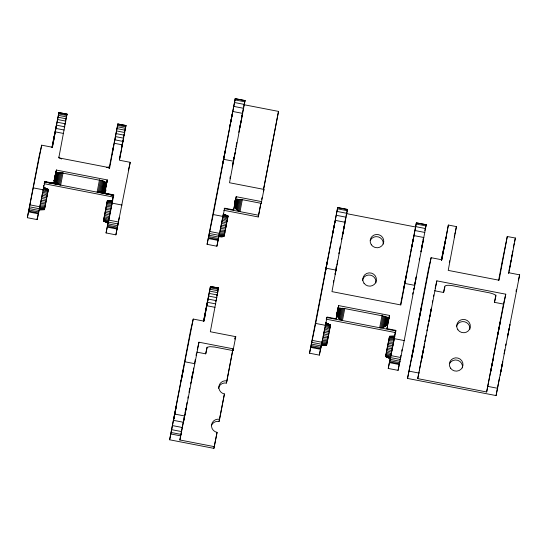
<?xml version="1.0" encoding="UTF-8"?>
<svg xmlns="http://www.w3.org/2000/svg" width="547" height="547" viewBox="0 0 547 547"><rect width="100%" height="100%" fill="white"/><g stroke="black" fill="none" stroke-linecap="round" stroke-linejoin="round"><path stroke-width="0.82" d="M109.065 168.572L117.844 123.998L125.967 125.495L119.472 160.244L130.234 162.322L115.889 234.848L106.07 232.947L113.817 194.882L104.798 193.139L106.863 181.276M260.871 203.532L258.628 215.258L240.017 211.634C236.461 210.622 233.371 206.91 234.67 203.087M394.168 337.533L395.522 330.819L342.463 320.521C339.263 319.551 336.261 316.481 336.925 312.911M53.257 143.676L53.408 139.916L58.898 112.586L67.021 114.084L58.802 157.864L109.667 167.717L117.885 123.93M204.783 317.561L204.845 316.057M112.839 150.986L113.044 147.738M502.255 263.504L502.461 260.263L507.26 236.523L515.377 238.02L508.888 272.762L519.65 274.847L496.074 395.577L407.536 378.435L428.438 269.295L431.111 257.705L441.873 259.791L448.362 225.043L456.437 226.608L448.219 270.389L499.083 280.235L507.301 236.454M111.834 202.862L113.345 195.306L60.676 185.091C57.38 184.148 54.221 181.064 54.741 177.406M53.606 141.16L54.105 136.326M205.139 315.038L205.631 310.204L210.431 286.464L218.554 287.961L210.328 331.749L235.764 336.672L233.029 350.6L214.643 347.044L209.891 346.668L207.231 347.256L205.713 353.841L196.688 352.097M443.104 252.878L448.362 225.043M104.798 193.139L107.328 179.929L56.464 170.076L53.934 183.286L44.909 181.542L37.169 219.607L27.35 217.706L39.022 156.77L41.695 145.181L52.457 147.266L58.946 112.518M232.981 349.184L226.923 380.897A6.831 6.646 13.5 0 0 218.964 386.127A6.831 6.646 13.5 0 0 224.427 393.956L219.573 419.303A6.831 6.646 13.5 0 0 211.614 424.527A6.831 6.646 13.5 0 0 217.07 432.362L213.918 448.362L169.645 439.788L190.547 330.648L193.228 319.065L203.983 321.144L210.479 286.402M55.698 173.481L56.464 170.076L53.934 183.286M48.239 189.994L43.507 188.004L43.616 187.279L48.341 189.344L46.474 199.423L44.41 209.651L39.24 209.816L39.596 208.284L44.71 208.284M44.396 209.665L44.95 206.486M103.438 221.077L107.349 200.783L112.525 200.619L108.162 223.142L103.438 221.077L107.369 200.77M108.149 223.155L103.499 220.844M223.326 213.918L228.072 215.969L224.202 236.037C211.846 234.998 224.755 238.936 224.338 234.984M330.491 325.068L325.773 322.798L330.491 325.068L328.651 334.935L326.586 345.157L321.417 345.321L326.6 344.959L326.785 343.872M390.339 358.654L385.614 356.589L389.546 336.282L394.681 336.145L389.526 336.289L386.9 349.465L385.601 356.603L390.326 358.668L394.702 336.132L394.346 337.663M234.964 202.821L235.531 199.423M337.882 308.987L337.978 308.31M388.5 318.511L386.579 317.205L382.066 315.79L345.287 308.672L340.535 308.296L337.923 308.713L338.641 305.588L389.505 315.434L386.968 328.644L395.994 330.395L388.247 368.452L398.066 370.353L404.226 340.576L426.229 224.667L416.356 222.868L400.507 304.809M388.842 318.156L386.968 328.644M123.41 138.815L123.513 138.118L123.301 138.972M512.826 251.34L512.84 250.964M227.702 218.116L222.937 216.291L223.313 214.144L228.044 216.181M213.918 448.362L217.07 432.362M236.195 196.701L233.665 209.911L224.646 208.168L216.899 246.225L207.081 244.324L213.241 214.547L235.237 98.638L245.056 100.539L229.514 182.739L263.962 189.412L261.227 203.347L242.841 199.785L238.089 199.409L235.477 199.833L236.195 196.701L261.623 201.624L261.227 203.347M338.641 305.588L336.111 318.798L327.085 317.048L319.345 355.112L309.527 353.212L315.687 323.434L337.684 207.525L347.502 209.426L331.961 291.626L400.862 304.966L416.411 222.766M193.385 370.524L193.549 369.526L193.364 370.326M232.632 165.119L232.468 166.117L232.653 165.317M239.859 127.437L240.188 125.612M337.349 262.587L337.513 261.589L337.328 262.389M342.436 235.6L342.272 236.598L344.829 223.47M416.076 277.828L416.24 276.83L416.055 277.63M428.998 320.583L428.834 321.581L429.019 320.781M500.238 374.941L500.567 373.122M507.719 335.824L507.554 336.822L508.874 330.313M337.69 310.128L336.111 318.798M123.287 139.526L121.749 147.765M512.703 252.051L512.32 254.143M47.787 192.523L43.001 190.8L43.377 188.722L48.129 190.643M108.381 221.713L108.552 220.769M234.848 203.484L233.665 209.911M329.964 328.029L325.178 326.313L325.554 324.234L330.306 326.156M183.956 419.234L183.594 421.34L183.99 419.515M242.054 116.408L242.424 114.302L242.027 116.128M335.079 274.006L335.284 272.898M413.805 289.247L414.004 288.139M421.361 249.74L420.992 251.839L421.388 250.02M423.713 348.678L424.075 346.572L423.686 348.398M441.443 260.372L445.914 237.665L441.627 260.105M508.464 273.35L508.676 272.201M509.989 324.412L509.524 326.935M326.935 343.024L328.138 336.658M52.239 146.705L56.498 125.14L52.211 147.581M225.077 231.798L220.024 231.463L222.732 217.426L227.518 219.142M203.771 320.583L205.631 310.204M224.68 233.111L224.899 231.928M234.444 204.858L235.34 200.031M336.89 313.746L337.937 308.111M46.762 197.911L41.866 196.776L42.755 192.113L47.562 193.706M45.169 205.303L45.415 203.99M119.506 158.343L119.786 156.859M193.18 371.632L191.929 378.162M232.837 164.011L233.104 162.589M234.437 156.23L235.066 152.709L234.882 153.502M336.884 265.117L337.15 263.695M342.634 234.492L342.901 233.077M415.87 278.936L414.305 287.066M429.197 319.475L429.463 318.053M508.922 270.868L509.202 269.384M512.074 255.476L511.165 260.283M507.924 334.716L508.19 333.294M184.223 417.812L184.537 416.178M240.454 124.19L241.33 119.656M241.795 117.831L239.873 127.54M225.152 230.615L225.426 229.152M335.55 271.476L336.419 266.943M382.134 314.956L379.686 327.728C385.279 328.508 389.259 323.174 388.712 317.834M421.628 248.317L421.935 246.676M413.32 349.834L414.264 344.672L411.659 358.08L412.643 353.307M422.421 354.818L421.477 359.981L423.446 350.101M500.833 371.7L501.148 370.059M27.35 217.706L41.695 145.181M38.769 211.251L37.169 219.607L36.738 218.868M43.411 187.012L43.726 185.344M51.951 147.512L53.408 139.916M45.695 202.527L45.962 201.152M54.898 176.578L55.213 174.937M54.679 178.254L55.616 173.385M54.96 179.977L56.382 172.558M56.861 172.681L55.302 180.818L53.804 180.148M57.517 172.476L55.767 181.618L53.579 180.524M58.235 172.565L56.355 182.383L54.194 181.201M59.117 172.278L57.052 183.081L54.174 181.433M63.069 172.592L60.676 185.091L44.444 181.966L57.845 183.717L60.026 172.312M60.929 172.743L58.72 184.264L44.444 181.966L59.671 184.729L62.057 172.284M99.513 179.648L97.12 192.147L105.284 191.19M100.416 180.572L98.193 192.188L113.345 195.306L100.279 191.929L102.46 180.531M101.455 180.592L99.253 192.113L113.345 195.306M103.328 180.838L101.257 191.641L100.279 191.929M104.053 181.44L102.173 191.252L101.257 191.641L105.386 191.074M104.764 181.625L103.014 190.766L102.173 191.252L105.448 190.869M105.318 182.062L103.759 190.199L103.014 190.766L105.468 190.568M106.227 190.11L103.759 190.199L104.402 189.549L105.824 182.13M104.402 189.549L104.928 188.831L106.207 182.158M104.928 188.831L106.631 181.303M105.332 188.065L106.549 182.322M109.222 168.367L109.537 166.726L106.713 167.539M120.087 155.245L120.306 154.104M108.47 220.414L106.07 232.947L106.706 232.413M110.234 211.217L110.556 209.549M115.889 234.848L118.125 223.162M118.446 221.494L119.246 217.316M207.081 244.324L235.237 98.638M169.645 439.788L193.228 319.065M216.899 246.225L218.821 236.201M214.315 446.639L179.86 439.986L183.224 422.407M183.546 420.732L184.346 416.547M185.146 412.363L185.953 408.178M186.274 406.503L187.074 402.318M187.874 398.134L188.195 396.459M188.995 392.274L189.795 388.09M190.602 383.905L190.917 382.23M191.723 378.045L192.523 373.861M193.323 369.669L193.645 368.001M194.445 363.817L195.245 359.625M196.052 355.441L196.373 353.765M229.952 178.397L230.273 176.722M232.68 164.162L233.001 162.493M233.801 158.302L234.123 156.633M235.408 149.933L235.723 148.258M236.044 146.589L236.851 142.398M238.772 132.353L239.572 128.169M239.894 126.494L240.694 122.309M241.5 118.125L243.422 108.08M243.743 106.405L244.065 104.73L278.512 111.403L263.435 190.13M174.937 414.106L184.749 416.007L198.971 342.21L233.425 348.883L233.029 350.6M203.484 321.397L204.94 313.8M205.713 353.841L206.964 347.297M234.417 205.699L235.627 199.382M234.588 206.54L236.003 199.122M234.889 207.361L236.434 199.299M235.319 208.161L237.077 198.971M235.866 208.913L237.733 199.149M236.523 209.61L238.444 199.587M237.282 210.246L239.299 199.73M238.13 210.8L240.331 199.272M239.046 211.265L241.282 199.593M242.314 199.662L240.017 211.634L224.174 208.592M211.641 425.067A6.831 6.646 13.5 0 1 219.046 421.484L224.427 393.956M218.444 388.308A6.831 6.646 13.5 0 1 226.403 383.085L232.913 349.082M223.778 210.294L258.232 216.961L260.796 203.566M263.367 190.165L278.512 111.403M234.895 339.167L235.217 337.499L234.95 338.648M261.671 199.347L261.992 197.672M309.527 353.212L337.684 207.525M319.345 355.112L321.103 345.923M333.362 282.259L333.684 280.584M336.09 268.03L336.412 266.355M337.212 262.17L337.533 260.495M338.812 253.801L339.133 252.126M339.455 250.451L340.255 246.266M341.54 239.565L341.861 237.89M342.183 236.222L342.983 232.031M343.304 230.362L344.583 223.661M344.904 221.986L345.704 217.802M346.025 216.127L346.347 214.458M328.063 337.937L323.072 337.301L324.357 330.648L329.226 331.933M336.863 314.58L338.073 308.262M337.034 315.421L338.449 308.002M337.335 316.248L338.88 308.18M337.766 317.048L339.523 307.858M338.313 317.8L340.179 308.036M338.969 318.498L340.89 308.474M339.728 319.127L341.745 308.611M340.576 319.68L342.778 308.159M341.492 320.152L343.728 308.481M344.76 308.549L342.463 320.521L326.621 317.472M380.733 327.749L382.968 316.077M381.765 327.66L383.967 316.139M382.763 327.462L384.931 316.139M383.707 327.161L385.785 316.303M384.589 326.757L386.462 316.993M385.389 326.265L387.153 317.075M386.1 325.691L387.645 317.622M386.702 325.041L388.124 317.622M387.187 324.323L388.397 318.005M388.247 368.452L390.168 358.429M393.532 340.877L393.854 339.208M398.066 370.353L399.83 361.15M400.151 359.475L400.951 355.29M401.751 351.106L402.072 349.43M412.657 294.183L412.978 292.508M419.228 259.859L419.549 258.184M421.949 245.63L422.27 243.955M423.077 239.771L423.392 238.095M431.111 257.705L412.821 352.753M435.145 288.269L436.855 280.857L505.763 294.197L486.652 391.973L417.744 378.633L419.029 371.933M419.351 370.257L421.751 357.704M422.072 356.029L423.357 349.335M424.157 345.15L424.479 343.475M424.8 341.8L426.079 335.106M426.879 330.914L427.2 329.246M427.522 327.571L428.322 323.386M429.607 316.686L429.928 315.01M430.25 313.335L431.05 309.151M432.335 302.457L432.65 300.782M433.456 296.597L433.778 294.922M436.855 280.857L417.744 378.633M441.367 260.037L443.521 248.851M434.578 290.737L443.603 292.488L444.697 286.758M449.292 262.41L449.6 260.796M505.763 294.197L503.479 304.077L494.461 302.334L495.869 294.97M498.604 280.358L502.461 260.263M509.503 267.763L509.831 266.061M486.652 391.973L503.479 304.077M496.074 395.577L498.31 383.912M498.625 382.244L499.425 378.08M500.703 371.413L501.018 369.751M501.339 368.083L502.139 363.919M504.054 353.916L504.847 349.752M505.647 345.588L505.968 343.919M508.361 331.427L508.676 329.759M516.019 291.435L516.334 289.766M41.326 199.587L41.757 197.337M121.181 150.726L121.639 148.353M109.892 213.658L110.111 212.537M233.412 160.955L233.637 159.792M233.788 159.608L234.123 157.871M184.647 415.597L184.872 414.435M191.888 377.772L192.113 376.616M205.269 312.672L208.024 299.024L203.744 321.465M225.692 227.778L226.581 223.197M343.215 231.436L344.2 226.369M336.569 266.751L335.584 271.825M392.178 348.603L392.397 347.482M422.052 246.095L422.27 244.94M422.537 354.237L422.981 351.926M429.778 316.419L429.997 315.257M430.263 314.491L431.433 308.173L431.248 308.966M510.173 264.29L510.406 263.1M511.048 260.878L510.132 265.616M508.498 331.66L508.833 329.916M508.99 329.732L509.209 328.576M46.263 199.58L46.557 198.062M56.464 170.076L55.78 173.214L58.358 172.784L63.11 173.16L99.889 180.284C102.33 179.539 106.665 184.859 106.897 181.31M121.065 151.321L119.478 159.362M233.863 158.637L234.089 157.481M233.453 161.338L233.678 160.189M192.229 376.035L192.565 374.305M179.86 439.986L186.192 407.932L185.207 412.705M234.957 201.563L235.272 199.928M328.439 335.092L328.733 333.574M337.239 311.27L337.882 307.988M414.92 283.339L415.255 281.609M412.985 351.577L407.536 378.435M430.222 314.101L430.448 312.946M429.819 316.802L430.154 315.072M510.631 261.91L510.864 260.728M508.949 329.342L509.175 328.186M501.483 368.322L502.132 364.993M44.895 207.416L39.794 207.32L41.216 200.147L46.18 200.947M46.851 196.578L47.131 195.156M122.227 143.656L122.494 142.268M329.027 332.084L329.308 330.661M387.488 323.544L388.596 317.923M510.023 266.198L509.469 268.987M121.79 146.473L122.111 144.832M241.439 119.082L241.753 117.482M184.257 418.161L184.578 416.561M226.861 221.781L227.121 220.455M326.586 345.157L321.417 345.321L322.764 338.88L327.783 339.359M422.612 243.21L422.927 241.61M421.662 248.659L423.59 238.43L423.2 240.256M423.098 351.352L423.412 349.752M512.238 253.145L512.56 251.497M47.391 193.829L48.341 189.344M64.204 127.56L64.512 126.036M123.301 138.206L123.601 136.682M111.472 205.597L111.732 204.27M215.737 301.445L216.038 299.913M329.567 329.342L330.518 324.85M64.813 124.504L65.093 123.123M123.895 135.225L124.169 133.851M234.403 155.888L234.677 154.528M232.865 164.291L233.138 162.938M192.879 372.705L193.153 371.351M191.614 379.755L191.129 382.141M216.345 298.382L216.619 297.007M415.57 280.016L415.843 278.655M430.762 311.352L431.036 309.992M429.231 319.756L429.498 318.402M454.229 237.029L454.509 235.648M513.312 247.75L513.722 245.685M511.828 255.832L512.108 254.458M509.489 326.593L509.763 325.233M65.366 121.749L65.695 120.149M124.47 132.36L124.798 130.754M219.053 236.16C232.461 234.424 214.684 240.489 219.757 232.79L224.838 232.995M227.361 219.258L227.75 217.35M216.899 295.626L217.221 294.026M454.783 234.273L455.111 232.666M513.886 244.878L514.214 243.278M508.648 273.083L508.895 271.886M344.473 225.015L344.822 223.367M335.099 274.204L335.311 273.179M413.826 289.445L414.031 288.419M502.406 363.639L502.802 361.813L500.252 375.051M65.859 119.349L66.269 117.345M105.605 187.252L106.672 182.445L106.583 182.896M124.935 130.09L125.208 128.757M122.931 140.736L123.137 139.745M217.385 293.226L217.802 291.23M387.782 322.757L388.849 317.951M455.412 231.203L456.437 226.608M512.348 253.261L512.553 252.27M54.939 176.469L55.281 174.821M112.169 202.151L112.504 200.633M514.624 241.282L515.377 238.02M235.019 201.446L235.278 200.243M227.894 216.674L228.072 215.969M66.597 115.8L67.021 114.084M125.536 127.212L125.967 125.495M218.13 289.678L218.554 287.961M106.562 183.327L107.328 179.929M109.209 168.141L109.537 166.726M128.326 170.602L130.234 162.322M244.249 103.916L245.056 100.539M197.262 349.622L198.971 342.21M263.565 191.135L263.962 189.412M258.232 216.961L258.628 215.258M235.367 338.388L235.764 336.672M347.502 209.426L346.511 213.617L415.412 226.957M326.491 318.046L326.224 319.181L395.132 332.521M388.78 318.559L389.505 315.434M424.834 230.56L426.229 224.667M443.603 292.488L445.121 285.896L446.4 285.438A8.239 1.908 10.8 0 1 452.526 285.684L489.298 292.802A8.239 1.908 10.8 0 1 495.014 294.854L495.979 295.749L494.461 302.334M518.31 280.638L519.65 274.847M55.548 173.618L55.726 172.873M337.725 309.123L337.984 308.105M226.403 383.085L226.923 380.897M219.046 421.484L219.573 419.303M43.596 187.293L48.266 189.597L43.582 187.518M325.773 322.798L330.443 325.103M39.24 209.816L44.41 209.651M107.335 200.988L112.491 200.858M40.006 209.556L44.423 209.446M394.667 336.371L389.512 336.494L394.613 336.405M107.294 201.022L112.436 200.899M39.322 209.535L44.471 209.412M321.499 345.048L326.648 344.925M107.267 201.426L112.409 201.344M39.439 209.029L44.574 208.954M219.169 235.648L224.304 235.579M389.443 336.931L394.585 336.856M321.615 344.535L326.75 344.46M107.15 202.075L112.285 202.062M389.327 337.581L394.462 337.574M219.326 234.909L224.441 234.902M321.773 343.796L326.887 343.789M107 202.923L112.114 203.005M389.177 338.429L394.291 338.511M219.525 233.945L224.626 234.041M321.971 342.832L327.072 342.921M106.809 203.949L111.903 204.14M388.985 339.455L394.079 339.653M40.027 206.164L45.107 206.369M322.204 341.677L327.284 341.882M106.59 205.132L111.663 205.453M388.767 340.637L393.84 340.966M40.293 204.838L45.346 205.173M322.47 340.343L327.523 340.685M106.344 206.445L111.39 206.91M388.52 341.95L393.567 342.422M40.581 203.368L45.606 203.853M220.318 229.993L225.337 230.472M106.077 207.853L111.089 208.475M388.254 343.366L393.266 343.988M40.895 201.795L45.886 202.431M220.626 228.414L225.617 229.056M105.79 209.337L110.774 210.116M387.967 344.842L392.951 345.629M220.947 226.766L225.911 227.566M323.393 335.653L328.357 336.453M105.496 210.855L110.453 211.798M387.673 346.36L392.63 347.311M235.189 98.74L245.008 100.641M235.025 99.91L244.844 101.81M234.554 102.521L244.372 104.422M233.836 106.412L243.654 108.313M232.892 111.492L242.704 113.393M58.898 112.586L66.98 114.145M117.844 123.998L125.919 125.557M58.891 112.969L66.966 114.535M117.831 124.381L125.906 125.94M58.734 113.92L66.816 115.485M117.68 125.331L125.755 126.897M58.488 115.355L66.563 116.914M117.427 126.767L125.509 128.326M58.146 117.243L66.228 118.808M117.092 128.654L125.167 130.22M57.729 119.547L65.804 121.113M116.668 130.959L124.743 132.524M57.23 122.22L65.305 123.786M116.176 133.632L124.251 135.198M56.669 125.208L64.744 126.774M115.608 136.62L123.69 138.186M223.812 159.348L233.631 161.249M56.054 128.449L64.136 130.015M115 139.861L123.075 141.427M55.404 131.882L63.479 133.441M114.344 143.293L122.419 144.852M337.636 207.628L347.454 209.528M417.176 223.026L426.175 224.769M337.472 208.797L347.29 210.698M416.199 224.038L426.01 225.938M337 211.409L346.819 213.309M415.727 226.649L425.539 228.55M336.282 215.299L346.101 217.2M415.009 230.54L424.821 232.441M335.332 220.373L345.15 222.273M414.058 235.62L423.877 237.514M213.241 214.547L223.053 216.448M44.047 183.669L112.955 197.009M33.511 187.929L43.322 189.83M112.231 203.169L122.049 205.07M209.863 231.511L219.682 233.412M209.467 233.501L219.285 235.401M209.118 235.231L218.93 237.131M208.817 236.673L218.636 238.574M208.585 237.781L218.403 239.682M208.421 238.533L218.232 240.434M30.133 204.893L39.952 206.793M108.853 220.133L118.672 222.034M29.736 206.875L39.555 208.776M108.456 222.116L118.275 224.017M29.388 208.612L39.199 210.513M108.108 223.853L117.926 225.754M29.087 210.048L38.905 211.949M107.814 225.289L117.626 227.19M326.258 268.228L336.077 270.129M404.978 283.469L414.797 285.37M28.854 211.163L38.673 213.063M107.574 226.403L117.393 228.304M28.69 211.915L38.502 213.815M107.41 227.155L117.229 229.056M210.431 286.464L218.506 288.03M210.417 286.847L218.499 288.413M210.267 287.797L218.342 289.363M210.021 289.233L218.096 290.799M209.679 291.12L217.754 292.686M209.255 293.424L217.337 294.99M208.763 296.098L216.838 297.664M208.202 299.086L216.277 300.652M207.587 302.327L215.662 303.893M315.687 323.434L325.499 325.335M394.408 338.675L404.226 340.576M206.93 305.759L215.012 307.325M312.31 340.398L322.128 342.299M391.03 355.639L400.848 357.54M311.913 342.388L321.732 344.282M390.633 357.629L400.452 359.529M311.564 344.118L321.376 346.019M390.284 359.358L400.103 361.259M311.264 345.56L321.082 347.461M389.99 360.801L399.802 362.702M311.031 346.668L320.85 348.569M389.751 361.909L399.57 363.81M310.867 347.42L320.679 349.321M389.587 362.661L399.406 364.562M409.183 371.167L419.002 373.068M487.91 386.408L497.722 388.308M185.036 361.806L194.855 363.707M173.707 420.39L183.525 422.291M172.681 425.634L182.493 427.535M171.867 429.71L181.686 431.61M171.3 432.52L181.119 434.421M170.985 433.997L180.804 435.897M221.275 225.084L226.205 226.048M41.545 198.458L46.474 199.423M323.721 333.971L328.651 334.935M105.202 212.373L110.125 213.487M387.379 347.878L392.302 348.993M221.597 223.402L226.499 224.53M324.043 332.289L328.938 333.417M104.915 213.856L109.803 215.135M387.091 349.369L391.98 350.641M221.911 221.761L226.779 223.053M42.181 195.135L47.049 196.428M104.634 215.279L109.489 216.708M386.811 350.784L391.666 352.22M222.212 220.195L227.046 221.638M42.481 193.57L47.316 195.012M329.492 330.525L324.658 329.075L324.932 327.626L329.738 329.212M104.368 216.605L109.202 218.178M386.544 352.111L391.378 353.683M222.485 218.738L227.292 220.325M104.128 217.802L108.935 219.504M386.305 353.307L391.112 355.017M103.916 218.841L108.696 220.667M386.093 354.353L390.873 356.172M43.206 189.665L47.972 191.491M325.383 325.171L330.149 327.003M103.739 219.709L108.497 221.624M385.915 355.222L390.674 357.136M223.108 215.347L227.86 217.268M60.895 158.671L61.667 158.979M103.595 220.379L108.34 222.369M385.772 355.892L390.517 357.875M223.238 214.629L227.969 216.619M325.684 323.509L330.415 325.506M223.265 214.178L227.996 216.215M385.676 356.35L390.408 358.388M103.451 220.879L108.176 222.916M385.628 356.384L390.353 358.429M60.225 158.35L58.72 157.139M54.228 181.59L57.845 183.717M112.285 151.683L112.381 154.172M362.408 280.372A6.831 6.646 13.1 0 1 370.367 275.141A6.831 6.646 13.1 0 1 375.83 282.97M370.319 240.324A6.831 6.646 13.1 0 1 383.262 243.996M456.465 326.381A6.831 6.646 13 0 1 464.581 321.78A6.831 6.646 13 0 1 469.75 329.547M449.525 363.707A6.831 6.646 13 0 1 462.393 367.953M173.816 419.159L176.373 406.031L173.816 419.159M181.166 380.753L183.73 367.625L181.166 380.753M222.691 163.936L225.255 150.808L222.691 163.936M230.048 125.536L232.605 112.402L230.048 125.536M325.137 272.823L327.701 259.688L325.137 272.823M332.494 234.417L335.051 221.289L332.494 234.417M403.864 288.064L406.421 274.936L403.864 288.064M411.214 249.658L413.778 236.53L411.214 249.658M419.057 319.4L421.614 306.272L419.057 319.4M490.427 373.04L492.984 359.912L490.427 373.04M497.777 334.641L500.341 321.513L497.777 334.641M106.98 181.009L106.665 182.65L106.986 180.989M363.994 283.209A6.831 6.646 13.1 0 0 375.775 282.457A6.831 6.646 13.1 0 0 369.088 272.871A6.831 6.646 13.1 0 0 363.994 283.209M371.345 244.803A6.831 6.646 13.1 0 0 383.132 244.051A6.831 6.646 13.1 0 0 376.445 234.465A6.831 6.646 13.1 0 0 371.345 244.803M450.557 368.186A6.831 6.646 13 0 0 462.338 367.434A6.831 6.646 13 0 0 455.658 357.841A6.831 6.646 13 0 0 450.557 368.186M457.907 329.779A6.831 6.646 13 0 0 469.695 329.027A6.831 6.646 13 0 0 463.008 319.441A6.831 6.646 13 0 0 457.907 329.779"/></g></svg>
